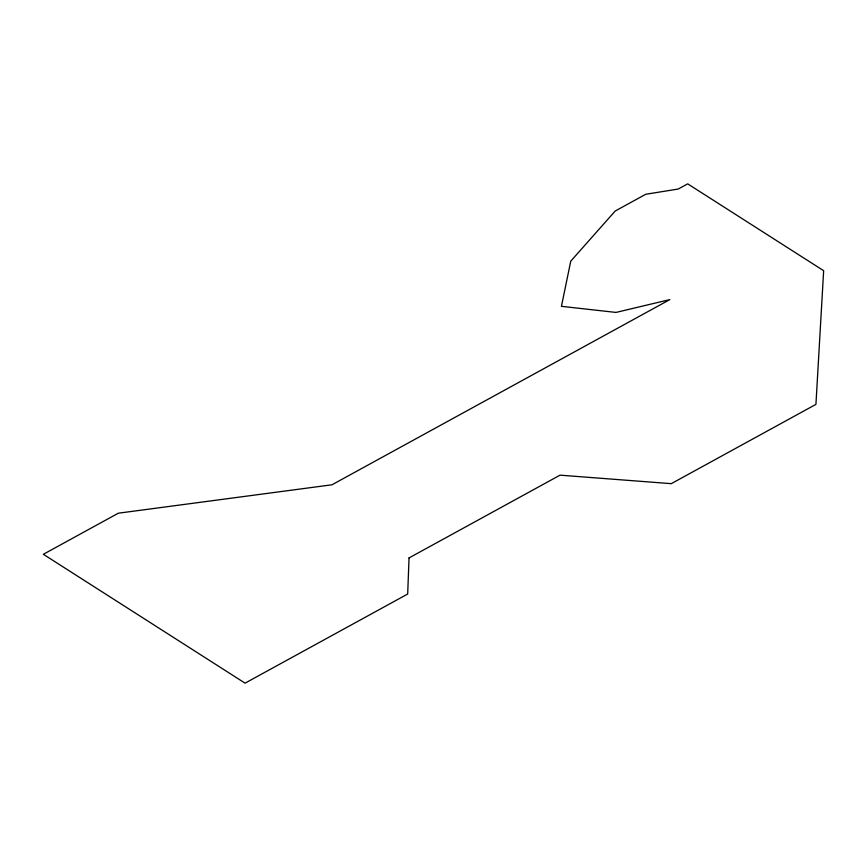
<?xml version="1.0" encoding="UTF-8"?>
<svg xmlns="http://www.w3.org/2000/svg" width="867" height="867" viewBox="0 0 867 867"><rect width="100%" height="100%" fill="white"/><g stroke="black" fill="none" stroke-linecap="round" stroke-linejoin="round"><path stroke-width="1.3" d="M409.04 557.925L407.685 594.025L245.068 683.153L43.35 554.295L118.324 513.199L331.974 484.794L669.855 299.592L616.025 312.423L561.437 306.333L570.746 261.173L615.18 211.039L645.796 194.251L678.189 189.049L687.694 183.847L823.65 270.699L815.934 404.369L671.275 483.667L560.028 475.159L409.04 557.925"/></g></svg>
